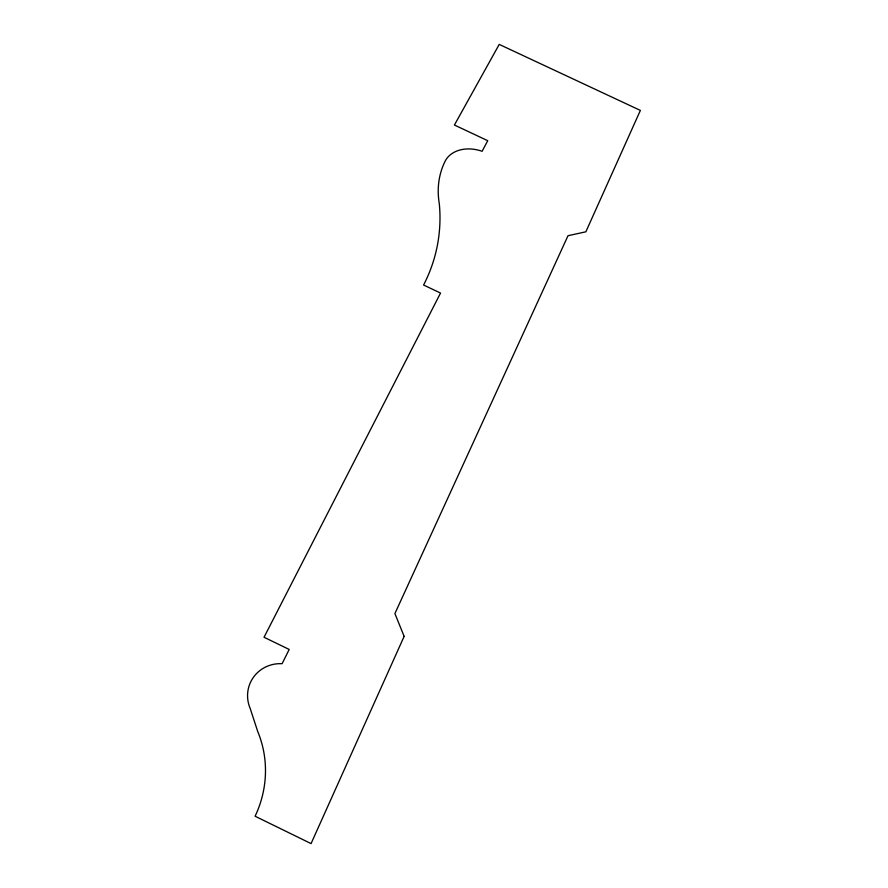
<?xml version="1.0" encoding="UTF-8"?>
<svg xmlns="http://www.w3.org/2000/svg" width="888" height="888" viewBox="0 0 888 888"><rect width="100%" height="100%" fill="white"/><g stroke="black" fill="none" stroke-linecap="round" stroke-linejoin="round"><path stroke-width="1.33" d="M404.14 636.374L311.066 843.6L255.089 816.227A107.592 103.652 -35.5 0 0 257.742 731.557L250.183 708.435A33.478 32.534 21.1 0 1 282.084 663.702L289.199 649.45L264.036 637.262L440.537 293.062L423.587 285.026A236.696 184.904 10.6 0 0 439.316 203.84A112.432 85.126 24.8 0 1 445.121 161.239A32.401 24.509 21.7 0 1 482.106 151.293L487.734 140.693L454.423 125.03L499.223 44.4L640.381 110.412L585.858 231.812L568.009 235.709L394.905 613.564L404.14 636.374"/></g></svg>
